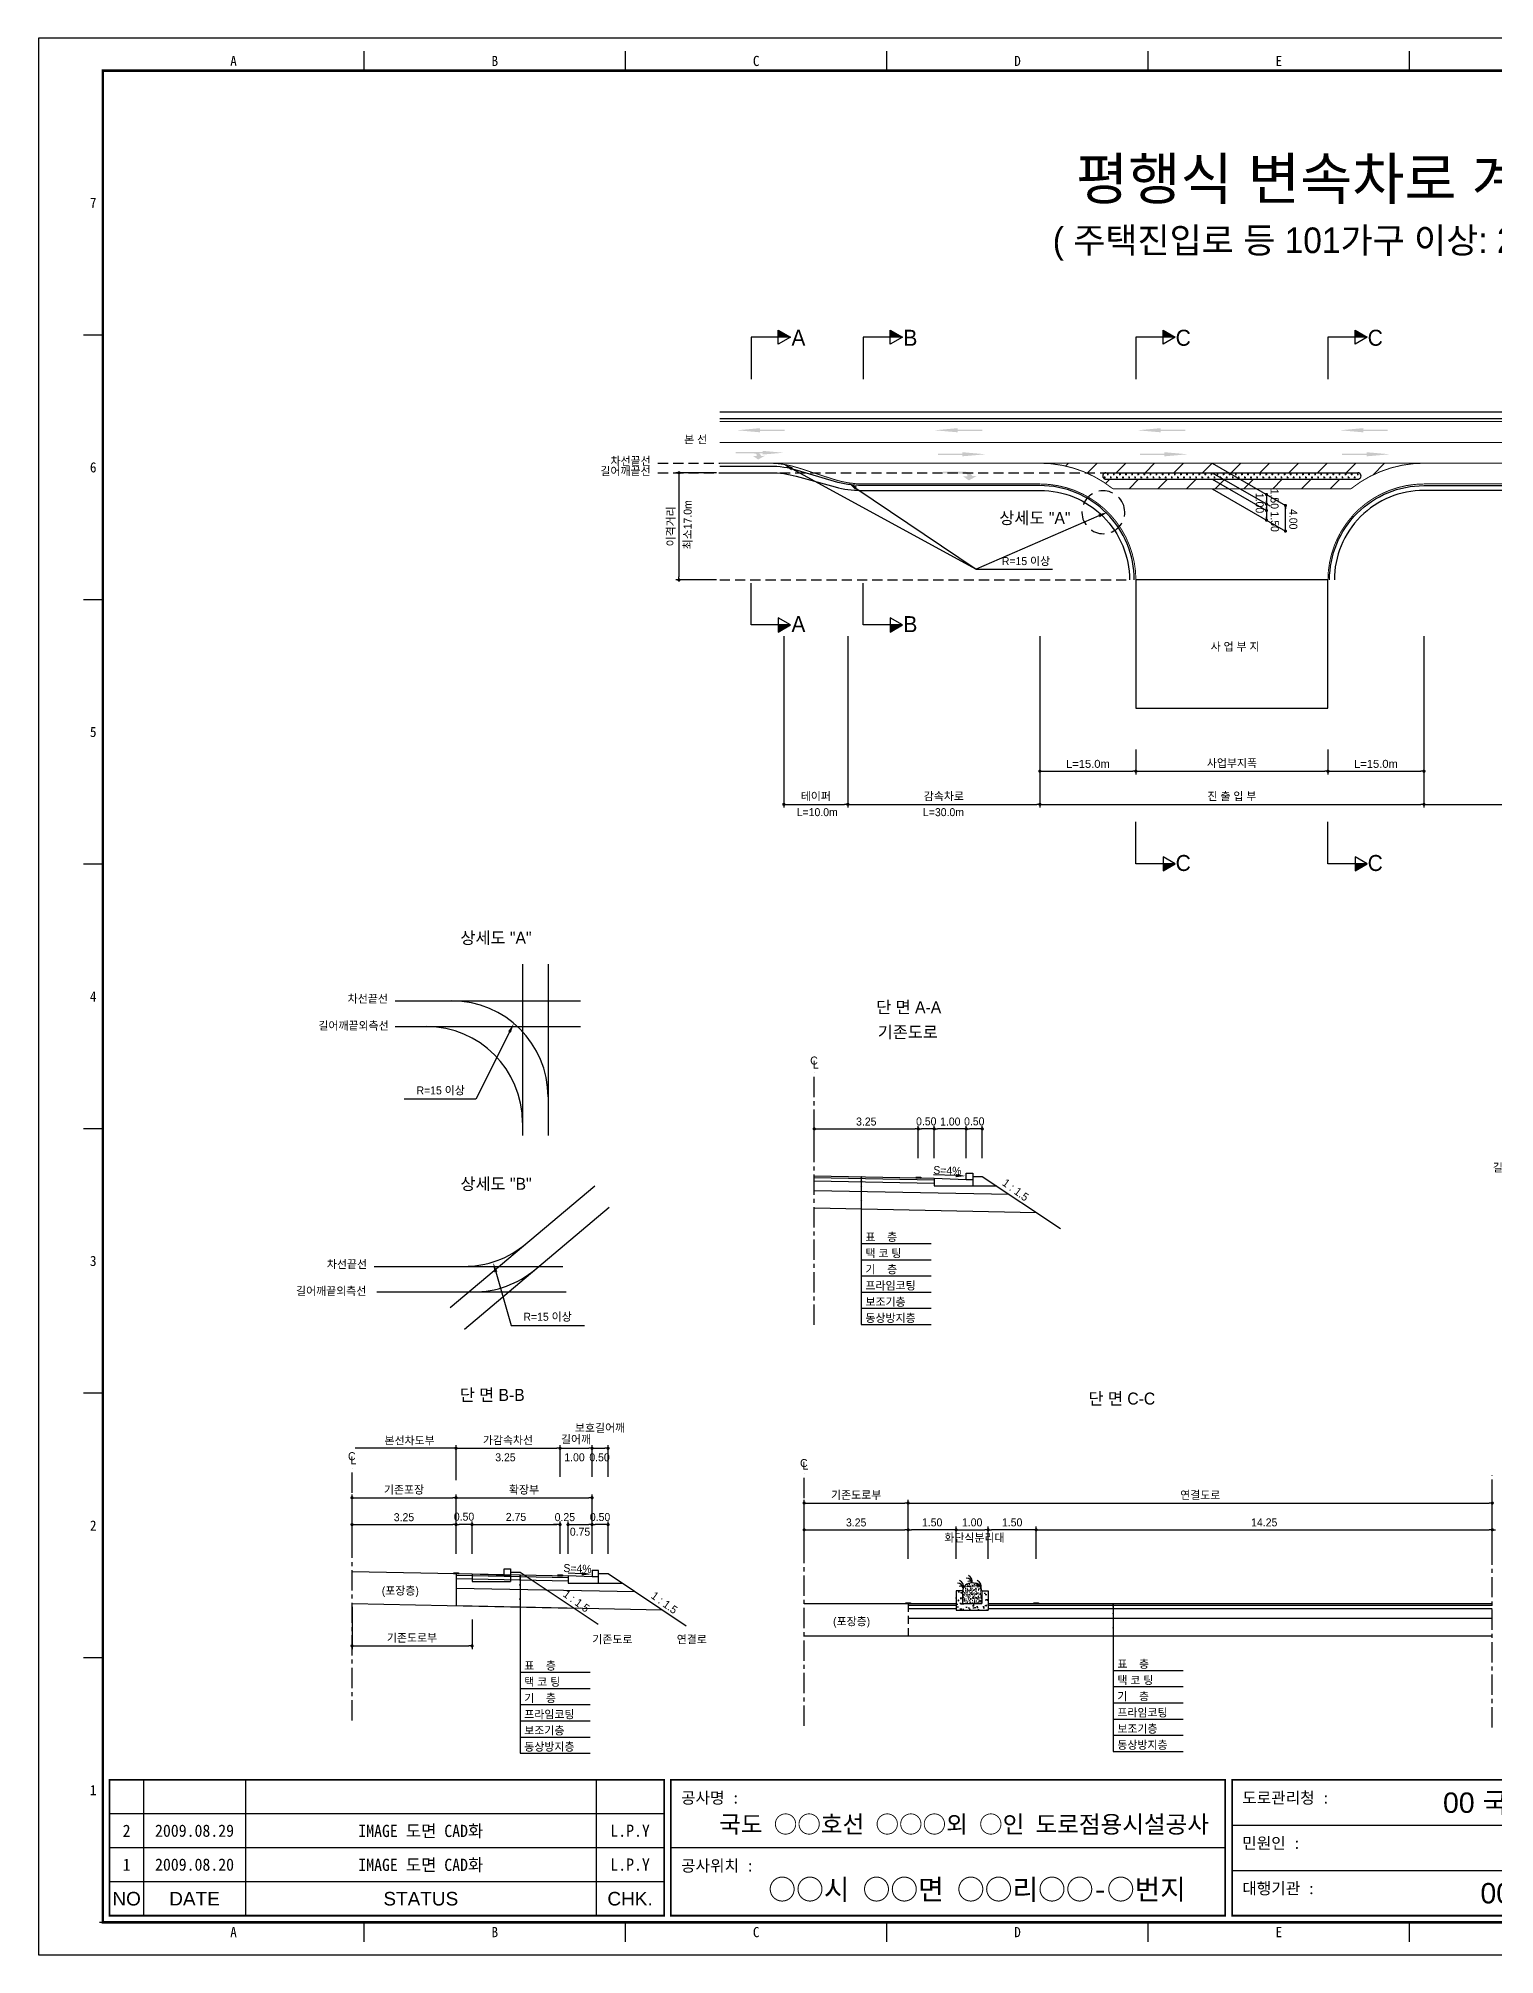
# Model space of a CAD drawing. Header units: millimetres. Extents: x 499 to 922, y 5 to 304.
# Drawn here: x 498.6 to 726.1, y 4.8 to 304.1 of the extents above; entities that cross this region are included whole.
import ezdxf
from ezdxf.enums import TextEntityAlignment as Align

# ---------------------------------------------------------------- set-up
doc = ezdxf.new("R2010")
doc.units = ezdxf.units.MM
doc.linetypes.add('CENTER', pattern=[50.8, 31.75, -6.35, 6.35, -6.35])
doc.linetypes.add('HIDDEN', pattern=[9.525, 6.35, -3.175])
for name, color, linetype in [('CC-GSTR-0004', 4, 'Continuous'), ('CM-LANE-0030', 30, 'Continuous'), ('CZ-DIMT-0002', 7, 'Continuous'), ('CZ-EXST-0002', 1, 'Continuous'), ('CZ-LIN1-0007', 7, 'Continuous'), ('CZ-LIN2-0003', 3, 'Continuous'), ('CZ-LINE-0001', 7, 'Continuous'), ('CZ-TEXT-BOX0', 7, 'Continuous'), ('TITLE', 7, 'Continuous')]:
    doc.layers.add(name, color=color, linetype=linetype)
doc.styles.add('견고딕', font='arial.ttf')
doc.styles.add('돋움', font='')
doc.styles.add('돋음체', font='')
doc.styles.get('돋움').set_extended_font_data('Dotum')
doc.styles.get('돋음체').set_extended_font_data('DotumChe')

# ---------------------------------------------------------------- blocks, each defined once
blk = doc.blocks.new('_Dot')
at = {"color": 0, "linetype": 'ByBlock', "lineweight": -2}
blk.add_line((-0.5, 0), (-1, 0), dxfattribs=at)
at = {"color": 0, "linetype": 'ByBlock', "const_width": 0.5}
blk.add_lwpolyline([(-0.25, 0, 1), (0.25, 0, 1)], format="xyb", close=True, dxfattribs=at)

msp = doc.modelspace()

# ---------------------------------------------------------------- hatches: boundary and pattern name
at = {"layer": 'CM-LANE-0030'}
h = msp.add_hatch(dxfattribs=at)
h.set_pattern_fill('ANSI31', color=256, style=0)
h.set_pattern_definition([(45, (2.092, 6.9414), (-2.245064, 2.245064), [])])
h.paths.add_polyline_path([(655.02, 237.76, -0.170323), (666.42, 233.76), (703.62, 233.76, -0.170323), (715.02, 237.76)])
h.paths.add_polyline_path([(704.7, 236.26, -0.750696), (704.97, 235.34, 0.001926), (704.84, 235.26), (665.19, 235.26, 0.001926), (665.07, 235.34, -0.750696), (665.34, 236.26)], flags=16)
at = {"layer": 'CZ-EXST-0002'}
h = msp.add_hatch(dxfattribs=at)
h.set_pattern_fill('AR-CONC', color=256, scale=0.01, style=0)
h.set_pattern_definition([(50, (-466.1782, 3542.4312), (1.8218467, -0.15939086), [0.1905, -2.0955]), (355, (-466.1782, 3542.4312), (-0.3524283, 1.9105664), [0.1524, -1.6764]), (100.451, (-466.0263, 3542.418), (1.469425, 1.7511669), [0.1619, -1.7809]), (46.1842, (-466.1782, 3542.9392), (2.7107904, -0.4204233), [0.28575, -3.14325]), (96.6356, (-465.9523, 3542.9042), (2.3740423, 2.4742556), [0.24285, -2.67135]), (351.184, (-466.1782, 3542.9392), (2.374046, 2.4742512), [0.2286, -2.5146]), (21, (-465.9242, 3542.8122), (1.5161488, -1.0226552), [0.1905, -2.0955]), (326, (-465.9242, 3542.8122), (0.6180203, 1.8418797), [0.1524, -1.6764]), (71.4514, (-465.7978, 3542.727), (2.1341649, 0.8192286), [0.1619, -1.7809]), (37.5, (-466.17816, 3542.43125), (0.03088603, 0.84555039), [0, -1.65608, 0, -1.7018, 0, -1.68275]), (7.5, (-466.1782, 3542.43125), (0.66819663, 1.00180575), [0, -0.97028, 0, -1.61798, 0, -0.64135]), (327.5, (-466.7446, 3542.43125), (1.35590595, -0.05728744), [0, -0.635, 0, -1.9812, 0, -2.6289]), (317.5, (-466.9986, 3542.4312), (1.4812918, 0.2542649), [0, -0.8255, 0, -1.31572, 0, -1.8669])])
h.paths.add_polyline_path([(646.94, 58.59), (646.94, 61.59), (645.94, 61.59), (645.94, 59.59), (642.94, 59.59), (642.94, 61.59), (641.94, 61.59), (641.94, 58.59)])
h = msp.add_hatch(dxfattribs=at)
h.set_pattern_fill('AR-SAND', color=256, scale=0.01, style=0)
h.set_pattern_definition([(37.5, (-466.17816, 3542.43125), (-0.016000313, 0.489413237), [0, -0.38608, 0, -0.4318, 0, -0.41275]), (7.5, (-466.17816, 3542.43125), (0.44952328, 0.7168251), [0, -0.20828, 0, -0.34798, 0, -0.13335]), (327.5, (-466.4906, 3542.43125), (0.79099237, 0.001437185), [0, -0.127, 0, -0.4572, 0, -0.5969]), (317.5, (-466.4906, 3542.43125), (0.76355645, 0.22292932), [0, -0.0635, 0, -0.29972, 0, -0.3429])])
edge = h.paths.add_edge_path()
edge.add_ellipse((644.44, 61.59), major_axis=(-1.5, 0), ratio=0.829212, start_angle=180, end_angle=360)
edge.add_line((642.94, 61.59), (642.94, 59.59))
edge.add_line((642.94, 59.59), (645.94, 59.59))
edge.add_line((645.94, 59.59), (645.94, 61.59))
at = {"layer": 'CZ-LIN1-0007'}
for points in [[(611.32, 243.23), (611.32, 243.01), (615.15, 243.01), (615.15, 242.8), (611.32, 242.8), (611.32, 242.58), (607.67, 242.9)], [(642.19, 243.23), (642.19, 243.01), (646.01, 243.01), (646.01, 242.8), (642.19, 242.8), (642.19, 242.58), (638.53, 242.9)], [(673.9, 243.23), (673.9, 243.01), (677.73, 243.01), (677.73, 242.8), (673.9, 242.8), (673.9, 242.58), (670.25, 242.9)], [(705.53, 243.23), (705.53, 243.01), (709.36, 243.01), (709.36, 242.8), (705.53, 242.8), (705.53, 242.58), (701.88, 242.9)], [(610.59, 239.51, -0.267976), (611.49, 238.9), (612.05, 238.91), (611.01, 238.33), (610.18, 238.9), (610.79, 238.9, 0.504994), (610.52, 239.27), (607.47, 239.29), (607.47, 239.53)], [(611.72, 239.68), (611.72, 239.49), (608.29, 239.49), (608.29, 239.3), (611.72, 239.3), (611.72, 239.11), (614.99, 239.39)], [(642.91, 239.47), (642.91, 239.26), (639.09, 239.26), (639.09, 239.05), (642.91, 239.05), (642.91, 238.83), (646.56, 239.15)], [(674.48, 239.47), (674.48, 239.26), (670.66, 239.26), (670.66, 239.05), (674.48, 239.05), (674.48, 238.83), (678.13, 239.15)], [(706.06, 239.47), (706.06, 239.26), (702.23, 239.26), (702.23, 239.05), (706.06, 239.05), (706.06, 238.83), (709.71, 239.15)], [(643.45, 236.41, -0.267976), (644.48, 235.73), (645.1, 235.73), (643.93, 235.07), (642.99, 235.72), (643.68, 235.72, 0.504994), (643.37, 236.14), (639.91, 236.16), (639.91, 236.43)], [(636.4, 126.08), (636.4, 126.21), (635.65, 126.22), (635.65, 126.1)], [(564.18, 64.27), (564.18, 64.4), (563.43, 64.41), (563.43, 64.29)], [(580.43, 63.95), (580.43, 64.07), (579.68, 64.09), (579.68, 63.96)], [(634.82, 59.59), (634.82, 59.71), (634.07, 59.71), (634.07, 59.59)], [(654.82, 59.59), (654.82, 59.71), (654.07, 59.71), (654.07, 59.59)]]:
    msp.add_hatch(color=256, dxfattribs=at).paths.add_polyline_path(points)
at = {"layer": 'CZ-LIN2-0003'}
h = msp.add_hatch(dxfattribs=at)
h.set_pattern_fill('CROSS', color=256, scale=0.075, style=0)
h.set_pattern_definition([(0, (2.092, 6.94137), (0.47625, 0.47625), [0.238125, -0.714375]), (90, (2.21106, 6.8223), (-0.47625, 0.47625), [0.238125, -0.714375])])
h.paths.add_polyline_path([(704.7, 236.26), (665.34, 236.26, 0.750696), (665.07, 235.34, -0.001926), (665.19, 235.26), (704.84, 235.26, -0.001926), (704.97, 235.34, 0.750696)])
at = {"layer": 'CZ-LINE-0001'}
for points in [[(614.14, 258.53), (614.14, 257.43), (616.04, 257.43)], [(631.63, 258.53), (631.63, 257.43), (633.54, 257.43)], [(674.26, 258.53), (674.26, 257.43), (676.16, 257.43)], [(704.26, 258.53), (704.26, 257.43), (706.16, 257.43)], [(616.04, 212.48), (614.14, 212.48), (614.14, 211.38)], [(633.54, 212.48), (631.63, 212.48), (631.63, 211.38)], [(676.16, 175.17), (674.26, 175.17), (674.26, 174.07)], [(706.16, 175.17), (704.26, 175.17), (704.26, 174.07)]]:
    msp.add_hatch(color=256, dxfattribs=at).paths.add_polyline_path(points)

# ---------------------------------------------------------------- linework, layer by layer
at = {"color": 0, "linetype": 'ByBlock', "lineweight": -2}
for p, q in [((690.42, 232.61), (690.42, 232.36)), ((690.42, 231.61), (690.42, 231.86)), ((690.42, 231.11), (690.42, 230.86)), ((690.42, 230.61), (690.42, 230.86)), ((693.38, 230.9), (693.38, 230.65)), ((690.42, 229.11), (690.42, 229.36)), ((693.38, 227.4), (693.38, 227.65)), ((563.56, 83.87), (563.31, 83.87)), ((725.94, 71.13), (726.19, 71.13))]:
    msp.add_line(p, q, dxfattribs=at)
at = {"color": 0, "linetype": 'ByBlock', "const_width": 0.25}
for points in [[(690.42, 232.73, 1), (690.42, 232.98, 1)], [(690.42, 231.48, 1), (690.42, 231.23, 1)], [(690.42, 231.23, 1), (690.42, 231.48, 1)], [(690.42, 230.48, 1), (690.42, 230.23, 1)], [(693.38, 231.03, 1), (693.38, 231.28, 1)], [(690.42, 228.98, 1), (690.42, 228.73, 1)], [(693.38, 227.28, 1), (693.38, 227.03, 1)], [(563.68, 83.87, 1), (563.93, 83.87, 1)], [(725.82, 71.13, 1), (725.57, 71.13, 1)]]:
    msp.add_lwpolyline(points, format="xyb", close=True, dxfattribs=at)
at = {"layer": 'CC-GSTR-0004'}
for p, q in [((638.52, 126.04), (638.52, 124.84)), ((638.52, 126.04), (643.52, 125.84)), ((643.52, 125.84), (643.52, 126.84)), ((643.52, 126.84), (644.52, 126.84)), ((643.52, 125.84), (644.52, 125.84)), ((644.52, 126.84), (644.52, 124.84)), ((638.52, 124.84), (644.52, 124.84))]:
    msp.add_line(p, q, dxfattribs=at)
for points in [[(605.02, 245.76), (810.02, 245.76)], [(605.02, 244.76), (810.02, 244.76)], [(586.06, 63.78), (585.06, 63.78), (581.31, 63.93), (581.31, 62.78), (586.06, 62.78), (586.06, 64.78), (585.06, 64.78), (585.06, 63.78)]]:
    msp.add_lwpolyline(points, dxfattribs=at)
for points in [[(669.77, 219.51, 0.414214), (655.02, 234.26), (627.22, 234.26), (627.22, 234.26, -0.072993), (622.91, 234.9), (622.91, 234.9), (617.13, 236.63), (617.13, 236.63, 0.072993), (612.82, 237.26), (612.82, 237.26), (605.02, 237.26)], [(700.27, 219.51, -0.414214), (715.02, 234.26), (778.9, 234.26), (778.9, 234.26, 0.03724), (781.12, 234.43), (798.91, 237.1), (798.91, 237.1, -0.03724), (801.14, 237.26), (801.14, 237.26), (810.02, 237.26)], [(605.02, 236.26), (612.99, 236.26, -0.067192), (616.97, 235.73), (623.06, 234.05, 0.067192), (627.04, 233.51), (655.02, 233.51, -0.414214), (669.02, 219.51)], [(810.02, 236.26), (801.04, 236.26, 0.034174), (799, 236.12), (781.03, 233.65, -0.034174), (778.99, 233.51), (778.99, 233.51), (715.02, 233.51, 0.414214), (701.02, 219.51)]]:
    msp.add_lwpolyline(points, format="xyb", dxfattribs=at)
at = {"layer": 'CM-LANE-0030', "const_width": 0.15}
msp.add_lwpolyline([(605.02, 241.01), (810.02, 241.01)], dxfattribs=at)
msp.add_lwpolyline([(703.62, 233.76), (666.42, 233.76, 0.170323), (655.02, 237.76), (715.02, 237.76, 0.170323)], format="xyb", close=True, dxfattribs=at)
at = {"layer": 'CZ-EXST-0002'}
for p, q in [((574.2, 159.49), (574.2, 132.71)), ((578.18, 159.49), (578.18, 132.71)), ((554.31, 153.76), (583.25, 153.76)), ((554.31, 149.74), (583.25, 149.74)), ((562.92, 105.85), (585.47, 124.84)), ((565.12, 102.48), (587.73, 121.51)), ((551.04, 112.28), (580.52, 112.28)), ((551.46, 108.28), (581, 108.28)), ((547.56, 64.61), (566.31, 64.23)), ((566.31, 64.23), (571.31, 64.03)), ((566.31, 64.23), (566.31, 63.03)), ((566.31, 63.03), (572.31, 63.03)), ((571.31, 65.03), (572.31, 65.03)), ((571.31, 64.03), (571.31, 65.03)), ((571.31, 64.03), (572.31, 64.03)), ((572.31, 65.03), (572.31, 63.03)), ((572.31, 64.53), (573.81, 64.53)), ((573.81, 64.53), (586.01, 56.4)), ((547.56, 59.61), (582.23, 58.91)), ((618.19, 59.59), (634.44, 59.59)), ((618.19, 54.59), (634.44, 54.59))]:
    msp.add_line(p, q, dxfattribs=at)
at = {"layer": 'CZ-LIN1-0007'}
for p, q in [((635.65, 126.22), (636.4, 126.21)), ((635.65, 126.1), (636.4, 126.08)), ((636.4, 126.21), (636.4, 126.08)), ((563.43, 64.41), (564.18, 64.4)), ((563.43, 64.29), (564.18, 64.27)), ((564.18, 64.4), (564.18, 64.27)), ((579.68, 64.09), (580.43, 64.07)), ((579.68, 63.96), (580.43, 63.95)), ((580.43, 64.07), (580.43, 63.95)), ((634.07, 59.59), (634.07, 59.71)), ((634.07, 59.71), (634.82, 59.71)), ((634.82, 59.59), (634.07, 59.59)), ((634.82, 59.71), (634.82, 59.59)), ((654.07, 59.71), (654.82, 59.71)), ((654.07, 59.59), (654.07, 59.71)), ((654.82, 59.59), (654.07, 59.59)), ((654.82, 59.71), (654.82, 59.59))]:
    msp.add_line(p, q, dxfattribs=at)
at = {"layer": 'CZ-LIN1-0007', "const_width": 0.15}
for points in [[(605.02, 244.26), (810.02, 244.26)], [(633.83, 237.76), (655.02, 237.76)], [(715.02, 237.76), (758.12, 237.76)]]:
    msp.add_lwpolyline(points, dxfattribs=at)
for points in [[(605.02, 237.76), (612.64, 237.76), (612.64, 237.76, -0.07872), (617.28, 237.03), (617.28, 237.03), (622.76, 235.25, 0.07872), (627.39, 234.51), (655.02, 234.51, -0.414214), (670.02, 219.51)], [(810.02, 237.76), (801.23, 237.76), (801.23, 237.76, 0.040295), (798.82, 237.57), (798.82, 237.57), (781.21, 234.71), (781.21, 234.71, -0.040295), (778.81, 234.51), (715.02, 234.51, 0.414214), (700.02, 219.51)]]:
    msp.add_lwpolyline(points, format="xyb", dxfattribs=at)
at = {"layer": 'CZ-LIN1-0007', "linetype": 'HIDDEN', "const_width": 0.15}
msp.add_lwpolyline([(612.64, 237.76), (633.83, 237.76)], dxfattribs=at)
at = {"layer": 'CZ-LIN2-0003'}
for p, q in [((665.19, 235.26), (704.84, 235.26)), ((665.34, 236.26), (704.7, 236.26)), ((619.77, 126.41), (638.52, 126.04)), ((619.77, 126.16), (638.52, 125.79)), ((644.52, 126.34), (646.02, 126.34)), ((646.02, 126.34), (658.22, 118.2)), ((619.77, 125.66), (638.52, 125.29)), ((619.77, 124.16), (650.2, 123.56)), ((644.52, 124.84), (648.27, 124.84)), ((619.77, 121.41), (654.45, 120.72)), ((563.81, 64.28), (563.81, 59.28)), ((563.81, 64.28), (581.31, 63.93)), ((563.81, 64.03), (581.31, 63.68)), ((563.81, 63.53), (581.31, 63.18)), ((586.06, 64.28), (587.56, 64.28)), ((587.56, 64.28), (599.76, 56.15)), ((563.81, 62.03), (591.77, 61.47)), ((586.06, 62.78), (589.81, 62.78)), ((642.94, 61.59), (641.94, 61.59)), ((641.94, 61.59), (641.94, 58.59)), ((642.94, 61.59), (642.94, 59.59)), ((645.94, 61.59), (645.94, 59.59)), ((645.94, 61.59), (646.94, 61.59)), ((646.94, 61.59), (646.94, 58.59)), ((563.81, 59.28), (596.02, 58.64)), ((634.44, 59.59), (641.94, 59.59)), ((634.44, 59.34), (641.94, 59.34)), ((634.44, 58.84), (641.94, 58.84)), ((634.44, 57.34), (725.69, 57.34)), ((641.94, 58.59), (646.94, 58.59)), ((642.94, 59.59), (645.94, 59.59)), ((646.94, 59.59), (725.69, 59.59)), ((646.94, 59.34), (725.69, 59.34)), ((646.94, 58.84), (725.69, 58.84)), ((634.44, 54.59), (725.69, 54.59))]:
    msp.add_line(p, q, dxfattribs=at)
for points in [[(665.19, 235.26, 0.001926), (665.07, 235.34, 0.001926)], [(704.97, 235.34, 0.001926), (704.84, 235.26)]]:
    msp.add_lwpolyline(points, format="xyb", dxfattribs=at)
msp.add_lwpolyline([(700.02, 219.51), (670.02, 219.51), (670.02, 199.51), (700.02, 199.51)], close=True, dxfattribs=at)
for centre, radius, start, end in [((665.34, 235.76), 0.5, 90, 237.5816), ((704.7, 235.76), 0.5, 302.4184, 90), ((563.18, 138.76), 15, 0, 90), ((559.2, 134.74), 15, 0, 90), ((565.07, 127.28), 15, 270, 310.097), ((566.53, 123.28), 15, 270, 310.097), ((642.07, 62.27), 1, 347.1802, 67.3267), ((643.57, 62.71), 0.88, 7.8639, 92.7752), ((644.03, 62.68), 0.44, 19.771, 124.0366), ((643.46, 63.05), 1, 347.1802, 67.3267), ((644.85, 62.27), 1, 347.1802, 67.3267), ((642.17, 61.92), 0.88, 7.8639, 92.7752), ((642.63, 61.9), 0.44, 19.771, 124.0366), ((644.96, 61.92), 0.88, 7.8639, 92.7752), ((645.42, 61.9), 0.44, 19.771, 124.0366)]:
    msp.add_arc(centre, radius, start, end, dxfattribs=at)
msp.add_ellipse((644.44, 61.59), major_axis=(-1.5, 0), ratio=0.829212, start_param=3.141593, end_param=6.283185, dxfattribs=at)
at = {"layer": 'CZ-LINE-0001'}
for p, q in [((614.14, 256.33), (614.14, 258.53)), ((614.14, 258.53), (616.04, 257.43)), ((631.63, 256.33), (631.63, 258.53)), ((631.63, 258.53), (633.54, 257.43)), ((674.26, 256.33), (674.26, 258.53)), ((674.26, 258.53), (676.16, 257.43)), ((704.26, 256.33), (704.26, 258.53)), ((704.26, 258.53), (706.16, 257.43)), ((616.04, 257.43), (609.9, 257.43)), ((609.9, 257.43), (609.9, 250.89)), ((616.04, 257.43), (614.14, 256.33)), ((633.54, 257.43), (627.39, 257.43)), ((627.39, 257.43), (627.39, 250.89)), ((633.54, 257.43), (631.63, 256.33)), ((676.16, 257.43), (670.02, 257.43)), ((670.02, 257.43), (670.02, 250.89)), ((676.16, 257.43), (674.26, 256.33)), ((706.16, 257.43), (700.02, 257.43)), ((700.02, 257.43), (700.02, 250.89)), ((706.16, 257.43), (704.26, 256.33)), ((681.93, 237.76), (693.38, 231.15)), ((604.52, 236.26), (598.14, 236.26)), ((598.64, 235.76), (598.64, 220.01)), ((681.93, 236.26), (690.92, 231.07)), ((681.93, 235.26), (690.42, 230.36)), ((681.93, 233.76), (693.38, 227.15)), ((690.42, 232.36), (690.42, 228.86)), ((693.38, 227.15), (693.38, 231.15)), ((604.52, 219.51), (598.14, 219.51)), ((609.9, 212.48), (609.9, 219.02)), ((627.39, 212.48), (627.39, 219.02)), ((645.06, 221.21), (657, 221.21)), ((616.04, 212.48), (614.14, 213.58)), ((614.14, 213.58), (614.14, 211.38)), ((633.54, 212.48), (631.63, 213.58)), ((631.63, 213.58), (631.63, 211.38)), ((616.04, 212.48), (609.9, 212.48)), ((614.14, 211.38), (616.04, 212.48)), ((615.02, 210.74), (615.02, 183.96)), ((625.02, 210.74), (625.02, 183.96)), ((625.02, 210.74), (625.02, 183.96)), ((633.54, 212.48), (627.39, 212.48)), ((631.63, 211.38), (633.54, 212.48)), ((655.02, 210.74), (655.02, 183.96)), ((715.02, 210.74), (715.02, 183.96)), ((655.02, 193.02), (655.02, 183.96)), ((655.02, 193.02), (655.02, 189.14)), ((670.02, 193.02), (670.02, 189.14)), ((670.02, 193.02), (670.02, 189.14)), ((700.02, 193.02), (700.02, 189.14)), ((700.02, 193.02), (700.02, 189.14)), ((715.02, 193.02), (715.02, 183.96)), ((715.02, 193.02), (715.02, 189.14)), ((655.52, 189.64), (669.52, 189.64)), ((670.52, 189.64), (699.52, 189.64)), ((700.52, 189.64), (714.52, 189.64)), ((615.52, 184.46), (624.52, 184.46)), ((625.52, 184.46), (654.52, 184.46)), ((655.52, 184.46), (714.52, 184.46)), ((715.52, 184.46), (779.52, 184.46)), ((670.02, 175.17), (670.02, 181.71)), ((700.02, 175.17), (700.02, 181.71)), ((676.16, 175.17), (670.02, 175.17)), ((676.16, 175.17), (674.26, 176.27)), ((674.26, 176.27), (674.26, 174.07)), ((674.26, 174.07), (676.16, 175.17)), ((706.16, 175.17), (700.02, 175.17)), ((706.16, 175.17), (704.26, 176.27)), ((704.26, 176.27), (704.26, 174.07)), ((704.26, 174.07), (706.16, 175.17)), ((619.77, 129.21), (619.77, 134.26)), ((620.27, 133.76), (635.52, 133.76)), ((636.02, 129.21), (636.02, 134.26)), ((636.02, 129.21), (636.02, 134.26)), ((638.02, 133.76), (636.52, 133.76)), ((638.52, 129.21), (638.52, 134.26)), ((638.52, 129.21), (638.52, 134.26)), ((643.02, 133.76), (639.02, 133.76)), ((643.52, 129.21), (643.52, 134.26)), ((643.52, 131.65), (643.52, 134.26)), ((645.52, 133.76), (644.02, 133.76)), ((646.02, 129.21), (646.02, 134.26)), ((627.12, 126.28), (627.12, 103.19)), ((627.12, 115.85), (638.06, 115.85)), ((627.12, 113.32), (638.06, 113.32)), ((627.12, 110.79), (638.06, 110.79)), ((627.12, 108.26), (638.06, 108.26)), ((627.12, 105.73), (638.06, 105.73)), ((627.12, 103.19), (638.06, 103.19)), ((563.81, 83.87), (548.06, 83.87)), ((563.81, 78.9), (563.81, 84.37)), ((563.81, 79.4), (563.81, 84.37)), ((564.31, 83.87), (579.56, 83.87)), ((580.06, 79.4), (580.06, 84.37)), ((580.06, 79.4), (580.06, 84.37)), ((580.56, 83.87), (584.56, 83.87)), ((585.06, 79.4), (585.06, 84.37)), ((585.06, 79.4), (585.06, 84.37)), ((585.56, 83.87), (587.06, 83.87)), ((587.56, 79.4), (587.56, 84.37)), ((547.56, 72.45), (547.56, 76.63)), ((548.06, 76.13), (563.31, 76.13)), ((563.81, 72.45), (563.81, 76.63)), ((563.81, 72.45), (563.81, 76.63)), ((564.31, 76.13), (584.56, 76.13)), ((585.06, 72.45), (585.06, 76.63)), ((618.19, 71.63), (618.19, 75.81)), ((618.69, 75.31), (633.94, 75.31)), ((634.44, 71.63), (634.44, 75.81)), ((634.44, 71.63), (634.44, 75.81)), ((634.94, 75.31), (725.19, 75.31)), ((725.69, 71.63), (725.69, 75.81)), ((547.56, 67.4), (547.56, 72.45)), ((548.06, 71.95), (563.31, 71.95)), ((563.81, 67.4), (563.81, 72.45)), ((563.81, 67.4), (563.81, 72.45)), ((565.81, 71.95), (564.31, 71.95)), ((566.31, 67.4), (566.31, 72.45)), ((566.31, 67.4), (566.31, 72.45)), ((566.81, 71.95), (579.56, 71.95)), ((579.56, 71.95), (579.06, 71.95)), ((580.06, 67.4), (580.06, 72.45)), ((580.06, 67.4), (580.06, 72.45)), ((581.31, 67.4), (581.31, 72.45)), ((581.31, 67.4), (581.31, 72.45)), ((581.81, 71.95), (584.56, 71.95)), ((581.81, 71.95), (582.31, 71.95)), ((585.06, 67.4), (585.06, 72.45)), ((585.06, 69.84), (585.06, 72.45)), ((587.06, 71.95), (585.56, 71.95)), ((587.56, 67.4), (587.56, 72.45)), ((618.19, 66.58), (618.19, 71.63)), ((618.69, 71.13), (633.94, 71.13)), ((634.44, 66.58), (634.44, 71.63)), ((634.44, 66.58), (634.44, 71.63)), ((641.44, 71.13), (634.94, 71.13)), ((641.94, 66.58), (641.94, 71.63)), ((641.94, 66.58), (641.94, 71.63)), ((642.44, 71.13), (646.44, 71.13)), ((646.94, 66.58), (646.94, 71.63)), ((646.94, 66.58), (646.94, 71.63)), ((653.94, 71.13), (647.44, 71.13)), ((654.44, 66.58), (654.44, 71.63)), ((654.44, 66.58), (654.44, 71.63)), ((654.94, 71.13), (725.19, 71.13)), ((725.69, 66.58), (725.69, 71.63)), ((725.69, 66.58), (725.69, 71.63)), ((573.82, 64.08), (573.82, 36.22)), ((547.56, 59.11), (547.56, 52.49)), ((566.31, 57.1), (566.31, 52.49)), ((666.47, 59.59), (666.47, 36.5)), ((548.06, 52.99), (565.81, 52.99)), ((573.82, 48.88), (584.75, 48.88)), ((666.47, 49.16), (677.4, 49.16)), ((573.82, 46.35), (584.75, 46.35)), ((666.47, 46.63), (677.4, 46.63)), ((573.82, 43.82), (584.75, 43.82)), ((666.47, 44.1), (677.4, 44.1)), ((573.82, 41.29), (584.75, 41.29)), ((666.47, 41.57), (677.4, 41.57)), ((666.47, 39.03), (677.4, 39.03)), ((573.82, 38.75), (584.75, 38.75)), ((573.82, 36.22), (584.75, 36.22)), ((666.47, 36.5), (677.4, 36.5))]:
    msp.add_line(p, q, dxfattribs=at)
at = {"layer": 'CZ-LINE-0001', "linetype": 'HIDDEN', "ltscale": 0.25}
for p, q in [((595.36, 237.76), (605.02, 237.76)), ((595.36, 236.26), (665.34, 236.26)), ((605.02, 219.51), (669.02, 219.51))]:
    msp.add_line(p, q, dxfattribs=at)
at = {"layer": 'CZ-LINE-0001', "linetype": 'HIDDEN', "ltscale": 0.35}
msp.add_line((668.26, 230.48), (668.26, 230.48), dxfattribs=at)
at = {"layer": 'CZ-LINE-0001', "linetype": 'CENTER', "ltscale": 0.1}
for p, q in [((619.77, 103.14), (619.77, 142.52)), ((547.56, 41.33), (547.56, 80.71)), ((618.19, 40.51), (618.19, 79.89)), ((725.69, 40.26), (725.69, 79.64))]:
    msp.add_line(p, q, dxfattribs=at)
at = {"layer": 'CZ-LINE-0001', "linetype": 'HIDDEN', "ltscale": 0.2}
msp.add_line((634.44, 59.59), (634.44, 54.59), dxfattribs=at)
at = {"layer": 'CZ-LINE-0001'}
for points in [[(616.31, 236.86), (645.06, 221.21)], [(626.29, 233.86), (645.06, 221.21)], [(664.25, 229.52), (645.06, 221.21)], [(572.16, 148.88), (566.93, 138.41), (555.7, 138.41)], [(641.89, 126.46), (638.39, 126.6)], [(570.03, 111.41), (572.4, 103.05), (583.89, 103.05)], [(583.45, 64.25), (581.31, 64.34)]]:
    msp.add_lwpolyline(points, dxfattribs=at)
at = {"layer": 'CZ-LINE-0001', "linetype": 'HIDDEN', "ltscale": 0.35}
msp.add_arc((664.93, 230.09), 3.35, 6.7667, 6.749, dxfattribs=at)
at = {"layer": 'CZ-LINE-0001', "linetype": 'ByBlock'}
for centre, start, end in [((627.12, 126.22), 0, 180), ((627.12, 126.22), 0, 180), ((627.12, 126.22), 180, 0), ((627.12, 126.22), 180, 0), ((627.12, 126.01), 0, 180), ((627.12, 126.01), 0, 180), ((627.12, 126.01), 180, 0), ((627.12, 126.01), 180, 0), ((627.12, 125.78), 0, 180), ((627.12, 125.78), 0, 180), ((627.12, 125.78), 180, 0), ((627.12, 125.78), 180, 0), ((627.12, 125.53), 0, 180), ((627.12, 125.53), 0, 180), ((627.12, 125.53), 180, 0), ((627.12, 125.53), 180, 0), ((627.12, 124.73), 0, 180), ((627.12, 124.73), 0, 180), ((627.12, 124.73), 180, 0), ((627.12, 124.73), 180, 0), ((627.12, 122.49), 0, 180), ((627.12, 122.49), 0, 180), ((627.12, 122.49), 180, 0), ((627.12, 122.49), 180, 0), ((573.81, 63.33), 0, 180), ((573.81, 63.33), 0, 180), ((573.81, 63.33), 180, 0), ((573.81, 63.33), 180, 0), ((573.82, 64.02), 0, 180), ((573.82, 64.02), 0, 180), ((573.82, 64.02), 180, 0), ((573.82, 64.02), 180, 0), ((573.82, 63.82), 0, 180), ((573.82, 63.82), 0, 180), ((573.82, 63.82), 180, 0), ((573.82, 63.82), 180, 0), ((573.82, 63.59), 0, 180), ((573.82, 63.59), 0, 180), ((573.82, 63.59), 180, 0), ((573.82, 63.59), 180, 0), ((573.81, 62.54), 0, 180), ((573.81, 62.54), 0, 180), ((573.81, 62.54), 180, 0), ((573.81, 62.54), 180, 0), ((573.81, 60.3), 0, 180), ((573.81, 60.3), 0, 180), ((573.81, 60.3), 180, 0), ((573.81, 60.3), 180, 0), ((666.47, 59.52), 0, 180), ((666.47, 59.52), 0, 180), ((666.47, 59.52), 180, 0), ((666.47, 59.52), 180, 0), ((666.47, 59.32), 0, 180), ((666.47, 59.32), 0, 180), ((666.47, 59.32), 180, 0), ((666.47, 59.32), 180, 0), ((666.47, 59.09), 0, 180), ((666.47, 59.09), 0, 180), ((666.47, 59.09), 180, 0), ((666.47, 59.09), 180, 0), ((666.46, 58.84), 0, 180), ((666.46, 58.84), 0, 180), ((666.46, 58.84), 180, 0), ((666.46, 58.84), 180, 0), ((666.46, 58.04), 0, 180), ((666.46, 58.04), 0, 180), ((666.46, 58.04), 180, 0), ((666.46, 58.04), 180, 0), ((666.46, 55.8), 0, 180), ((666.46, 55.8), 0, 180), ((666.46, 55.8), 180, 0), ((666.46, 55.8), 180, 0)]:
    msp.add_arc(centre, 0.0625, start, end, dxfattribs=at)
at = {"layer": 'CZ-LINE-0001'}
for points in [[(616.19, 236.64), (614.99, 237.58), (616.43, 237.08)], [(626.15, 233.65), (625.05, 234.7), (626.43, 234.07)], [(664.15, 229.75), (665.62, 230.12), (664.35, 229.29)], [(571.94, 148.99), (572.83, 150.22), (572.38, 148.77)], [(641.9, 126.71), (643.39, 126.4), (641.88, 126.21)], [(569.79, 111.34), (569.62, 112.86), (570.27, 111.48)], [(583.46, 64.5), (584.95, 64.19), (583.44, 64)]]:
    msp.add_solid(points, dxfattribs=at)
at = {"layer": 'TITLE', "color": 7, "linetype": 'Continuous'}
for p, q in [((549.46, 299.09), (549.46, 302.11)), ((590.29, 299.09), (590.29, 302.11)), ((631.11, 299.09), (631.11, 302.11)), ((671.94, 299.09), (671.94, 302.11)), ((712.76, 299.09), (712.76, 302.11)), ((508.64, 257.76), (505.61, 257.76)), ((508.64, 216.43), (505.61, 216.43)), ((508.64, 175.1), (505.61, 175.1)), ((508.64, 133.77), (505.61, 133.77)), ((508.64, 92.45), (505.61, 92.45)), ((508.64, 51.12), (505.61, 51.12)), ((549.46, 6.76), (549.46, 9.79)), ((590.29, 6.76), (590.29, 9.79)), ((631.11, 6.76), (631.11, 9.79)), ((671.94, 6.76), (671.94, 9.79)), ((712.76, 6.76), (712.76, 9.79))]:
    msp.add_line(p, q, dxfattribs=at)
at = {"layer": 'TITLE', "ltscale": 150}
for p, q in [((515, 32.07), (515, 10.85)), ((530.92, 32.07), (530.92, 10.85)), ((585.7, 32.07), (585.7, 10.85)), ((596.31, 26.77), (509.7, 26.77)), ((685.04, 25), (771.65, 25)), ((596.31, 21.46), (509.7, 21.46)), ((683.98, 21.46), (597.37, 21.46)), ((596.31, 16.15), (509.7, 16.15)), ((685.04, 17.92), (771.65, 17.92))]:
    msp.add_line(p, q, dxfattribs=at)
at = {"layer": 'TITLE'}
msp.add_line((917, 9.79), (508.13, 9.79), dxfattribs=at)
msp.add_lwpolyline([(498.56, 4.75), (921.92, 4.75), (921.92, 304.13), (498.56, 304.13)], close=True, dxfattribs=at)
at = {"layer": 'TITLE', "linetype": 'Continuous', "const_width": 0.403}
msp.add_lwpolyline([(508.64, 9.79), (508.64, 299.09), (916.88, 299.09), (916.88, 9.79)], close=True, dxfattribs=at)
at = {"layer": 'TITLE', "ltscale": 150, "const_width": 0.265}
for points in [[(509.7, 32.07), (596.31, 32.07), (596.31, 10.85), (509.7, 10.85)], [(597.37, 32.07), (683.98, 32.07), (683.98, 10.85), (597.37, 10.85)], [(771.65, 10.85), (685.04, 10.85), (685.04, 32.07), (771.65, 32.07)]]:
    msp.add_lwpolyline(points, close=True, dxfattribs=at)

# ---------------------------------------------------------------- block references
at = {"layer": 'CZ-LINE-0001', "xscale": 0.5, "yscale": 0.5, "zscale": 0.5}
for p, rotation in [((598.64, 236.26), 90), ((598.64, 219.51), 270), ((655.02, 189.64), 180), ((670.02, 189.64), 180), ((700.02, 189.64), 180), ((615.02, 184.46), 180), ((625.02, 184.46), 180), ((655.02, 184.46), 180), ((715.02, 184.46), 180), ((619.77, 133.76), 180), ((636.02, 133.76), 180), ((638.52, 133.76), 180), ((643.52, 133.76), 180), ((563.81, 83.87), 180), ((580.06, 83.87), 180), ((585.06, 83.87), 180), ((547.56, 76.13), 180), ((563.81, 76.13), 180), ((618.19, 75.31), 180), ((634.44, 75.31), 180), ((547.56, 71.95), 180), ((563.81, 71.95), 180), ((566.31, 71.95), 180), ((581.31, 71.95), 180), ((581.31, 71.95), 180), ((585.06, 71.95), 180), ((618.19, 71.13), 180), ((634.44, 71.13), 180), ((641.94, 71.13), 180), ((646.94, 71.13), 180), ((654.44, 71.13), 180), ((547.56, 52.99), 180)]:
    msp.add_blockref('_Dot', p, dxfattribs=dict(at, rotation=rotation))
for p in [(670.02, 189.64), (700.02, 189.64), (715.02, 189.64), (625.02, 184.46), (655.02, 184.46), (715.02, 184.46), (636.02, 133.76), (638.52, 133.76), (643.52, 133.76), (646.02, 133.76), (580.06, 83.87), (585.06, 83.87), (587.56, 83.87), (563.81, 76.13), (585.06, 76.13), (634.44, 75.31), (725.69, 75.31), (563.81, 71.95), (566.31, 71.95), (580.06, 71.95), (580.06, 71.95), (585.06, 71.95), (587.56, 71.95), (634.44, 71.13), (641.94, 71.13), (646.94, 71.13), (654.44, 71.13), (725.69, 71.13), (566.31, 52.99)]:
    msp.add_blockref('_Dot', p, dxfattribs=at)

# ---------------------------------------------------------------- texts
at = {"layer": 'CZ-DIMT-0002', "style": '돋움'}
for s, height, p in [('A', 2.5, (617.3, 257.35)), ('B', 2.5, (634.79, 257.35)), ('C', 2.5, (677.41, 257.35)), ('C', 2.5, (707.41, 257.35)), ('본 선', 1.25, (601.24, 241.46)), ('길어깨끝선', 1.25, (590.29, 236.51)), ('차선끝선', 1.25, (591.08, 238.1)), ('상세도 "A"', 1.875, (654.24, 229.2)), ('R=15 이상', 1.25, (652.85, 222.46)), ('A', 2.5, (617.3, 212.61)), ('B', 2.5, (634.79, 212.61)), ('사 업 부 지', 1.25, (685.51, 209.1)), ('L=10.0m', 1.25, (620.24, 183.24)), ('L=30.0m', 1.25, (639.96, 183.24)), ('C', 2.5, (677.41, 175.3)), ('C', 2.5, (707.41, 175.3)), ('차선끝선', 1.25, (550.03, 154.09)), ('길어깨끝외측선', 1.25, (547.8, 149.89)), ('C', 1.25, (619.73, 144.44)), ('L', 1.25, (619.99, 143.79)), ('R=15 이상', 1.25, (561.41, 139.77)), ('차선끝선', 1.25, (546.77, 112.61)), ('길어깨끝외측선', 1.25, (544.31, 108.43)), ('R=15 이상', 1.25, (578.11, 104.41)), ('C', 1.25, (547.52, 82.63)), ('L', 1.25, (547.78, 81.98)), ('C', 1.25, (618.15, 81.56)), ('L', 1.25, (618.41, 81.16))]:
    msp.add_text(s, height=height, dxfattribs=at).set_placement(p, align=Align.MIDDLE_CENTER)
msp.add_text('최소17.0m', height=1.25, rotation=90, dxfattribs=at).set_placement((600.62, 224.29))
for s, rotation, p in [('S=4%', 357.7094, (640.57, 127.26)), ('1 : 1.5', 323.8881, (651.23, 124.23)), ('S=4%', 357.7094, (582.79, 65.08)), ('1 : 1.5', 323.8881, (582.61, 59.99)), ('1 : 1.5', 323.8881, (596.36, 59.74))]:
    msp.add_text(s, height=1.25, rotation=rotation, dxfattribs=at).set_placement(p, align=Align.MIDDLE_CENTER)
for s, p in [('길어깨외측선', (725.77, 127.09)), ('표    층', (627.77, 116.24)), ('택 코 팅', (627.77, 113.71)), ('기    층', (627.77, 111.18)), ('프라임코팅', (627.77, 108.65)), ('보조기층', (627.77, 106.11)), ('동상방지층', (627.77, 103.58)), ('3.25', (569.94, 81.83)), ('1.00', (580.73, 81.83)), ('0.50', (584.64, 81.83)), ('화단식분리대', (640.09, 69.26)), ('(포장층)', (552.21, 60.99)), ('(포장층)', (622.71, 56.2)), ('기존도로', (585.1, 53.39)), ('연결로', (598.29, 53.39)), ('표    층', (667.12, 49.55)), ('표    층', (574.47, 49.27)), ('택 코 팅', (574.47, 46.74)), ('택 코 팅', (667.12, 47.02)), ('기    층', (574.47, 44.21)), ('기    층', (667.12, 44.49)), ('프라임코팅', (574.47, 41.67)), ('프라임코팅', (667.12, 41.95)), ('보조기층', (574.47, 39.14)), ('보조기층', (667.12, 39.42)), ('동상방지층', (574.47, 36.61)), ('동상방지층', (667.12, 36.89))]:
    msp.add_text(s, height=1.25, dxfattribs=at).set_placement(p)
at = {"layer": 'CZ-DIMT-0002', "char_height": 1.25, "attachment_point": 5, "rotation": 270, "style": '돋움'}
for s, insert in [('1.50', (691.67, 232.19)), ('1.00', (689.35, 231.53)), ('4.00', (694.6, 229)), ('1.50', (691.71, 228.62))]:
    msp.add_mtext(s, dxfattribs=dict(at, insert=insert))
at = {"layer": 'CZ-DIMT-0002', "insert": (556.56, 85.01), "char_height": 1.25, "attachment_point": 5, "style": '돋움'}
msp.add_mtext('본선차도부', dxfattribs=at)
at = {"layer": 'CZ-LINE-0001', "insert": (597.44, 227.89), "char_height": 1.25, "attachment_point": 5, "rotation": 90, "style": '돋움'}
msp.add_mtext('\\A1;이격거리', dxfattribs=at)
at = {"layer": 'CZ-LINE-0001', "char_height": 1.25, "attachment_point": 5, "style": '돋움'}
for s, insert in [('\\A1;사업부지폭', (685.02, 190.83)), ('\\A1;{\\fArial|b0|i0|c0|p32;L=15.0m}', (662.52, 190.78)), ('\\A1;{\\fArial|b0|i0|c0|p32;L=15.0m}', (707.52, 190.78)), ('\\A1;테이퍼', (620.02, 185.66)), ('\\A1;감속차로', (640.02, 185.66)), ('\\A1;진 출 입 부', (685.02, 185.66)), ('\\A1;3.25', (627.9, 134.9)), ('\\A1;0.50', (637.27, 134.93)), ('\\A1;1.00', (641.02, 134.9)), ('\\A1;0.50', (644.77, 134.93)), ('\\A1;보호길어깨', (586.31, 86.99)), ('\\A1;가감속차선', (571.93, 85.07)), ('\\A1;길어깨', (582.56, 85.19)), ('\\A1;기존포장', (555.68, 77.32)), ('\\A1;확장부', (574.43, 77.32)), ('\\A1;기존도로부', (626.32, 76.5)), ('\\A1;연결도로', (680.07, 76.5)), ('\\A1;3.25', (555.68, 73.09)), ('\\A1;0.50', (565.06, 73.17)), ('\\A1;2.75', (573.18, 73.13)), ('\\A1;0.25', (580.81, 73.1)), ('\\A1;0.50', (586.31, 73.12)), ('\\A1;3.25', (626.32, 72.27)), ('\\A1;1.50', (638.19, 72.28)), ('\\A1;1.00', (644.44, 72.28)), ('\\A1;1.50', (650.69, 72.28)), ('\\A1;14.25', (690.07, 72.28)), ('\\A1;0.75', (583.18, 70.82)), ('\\A1;기존도로부', (556.93, 54.18))]:
    msp.add_mtext(s, dxfattribs=dict(at, insert=insert))
at = {"layer": 'CZ-TEXT-BOX0', "style": '돋움'}
for s, p in [('상세도 "A"', (570.05, 163.61)), ('단 면 A-A', (634.53, 152.77)), ('기존도로', (634.39, 148.87)), ('상세도 "B"', (570.06, 125.18)), ('단 면 B-B', (569.46, 92.2)), ('단 면 C-C', (667.82, 91.63))]:
    msp.add_text(s, height=1.875, dxfattribs=at).set_placement(p, align=Align.MIDDLE_CENTER)
at = {"layer": 'TITLE', "color": 3, "linetype": 'Continuous', "style": '돋음체'}
for s, p in [('A', (529.05, 300.6)), ('B', (569.87, 300.6)), ('C', (610.7, 300.6)), ('D', (651.52, 300.6)), ('E', (692.35, 300.6)), ('7', (507.13, 278.43)), ('6', (507.13, 237.1)), ('5', (507.13, 195.77)), ('4', (507.13, 154.44)), ('3', (507.13, 113.12)), ('2', (507.13, 71.79)), ('1', (507.13, 30.46)), ('A', (529.05, 8.28)), ('B', (569.87, 8.28)), ('C', (610.7, 8.28)), ('D', (651.52, 8.28)), ('E', (692.35, 8.28))]:
    msp.add_text(s, height=1.59, dxfattribs=at).set_placement(p, align=Align.MIDDLE)
at = {"layer": 'TITLE', "style": '돋움'}
for s, height, p in [('평행식 변속차로 계획평면도', 6.5, (711.97, 282.21)), ('( 주택진입로 등 101가구 이상: 2차로 1개소연결 )', 4, (712.02, 272.58))]:
    msp.add_text(s, height=height, dxfattribs=at).set_placement(p, align=Align.MIDDLE_CENTER)
at = {"layer": 'TITLE', "style": '돋음체'}
for s, p in [('공사명 : ', (598.96, 28.36)), ('도로관리청 :', (686.63, 28.36)), ('민원인 :', (686.63, 21.28)), ('공사위치 :', (598.96, 17.75)), ('대행기관 :', (686.63, 14.21))]:
    msp.add_text(s, height=1.804, dxfattribs=at).set_placement(p)
at = {"layer": 'TITLE', "color": 7, "linetype": 'Continuous'}
for s, height, style, p in [('00 국토 관리 사무소', 3.1832, '견고딕', (736.3, 28.53)), ('국도 ○○호선 ○○○외 ○인 도로점용시설공사', 2.7, '돋음체', (643.18, 25.15)), ('○○시 ○○면 ○○리○○-○번지', 3.1832, '돋음체', (645.2, 14.98)), ('00엔지니어링', 3.183, '견고딕', (736.3, 14.39))]:
    msp.add_text(s, height=height, dxfattribs=dict(at, style=style)).set_placement(p, align=Align.MIDDLE)
at = {"layer": 'TITLE', "color": 1, "linetype": 'Continuous', "style": '돋음체'}
msp.add_text('2', height=1.91, dxfattribs=at).set_placement((512.35, 24.11), align=Align.MIDDLE)
at = {"layer": 'TITLE', "linetype": 'Continuous'}
for s, height, style, p in [('2009.08.29', 1.91, '돋음체', (522.96, 24.11)), ('L.P.Y', 1.91, '돋음체', (591, 24.11)), ('1', 1.91, '돋음체', (512.35, 18.81)), ('2009.08.20', 1.91, '돋음체', (522.96, 18.81)), ('L.P.Y', 1.91, '돋음체', (591, 18.81)), ('NO', 2.122, '견고딕', (512.35, 13.5)), ('DATE', 2.122, '견고딕', (522.96, 13.5)), ('STATUS', 2.122, '견고딕', (558.31, 13.5)), ('CHK.', 2.122, '견고딕', (591, 13.5))]:
    msp.add_text(s, height=height, dxfattribs=dict(at, style=style)).set_placement(p, align=Align.MIDDLE)
at = {"layer": 'TITLE', "style": '돋음체'}
for p in [(558.31, 24.11), (558.31, 18.81)]:
    msp.add_text('IMAGE 도면 CAD화', height=1.9099, dxfattribs=at).set_placement(p, align=Align.MIDDLE)

doc.saveas('drawing.dxf')
